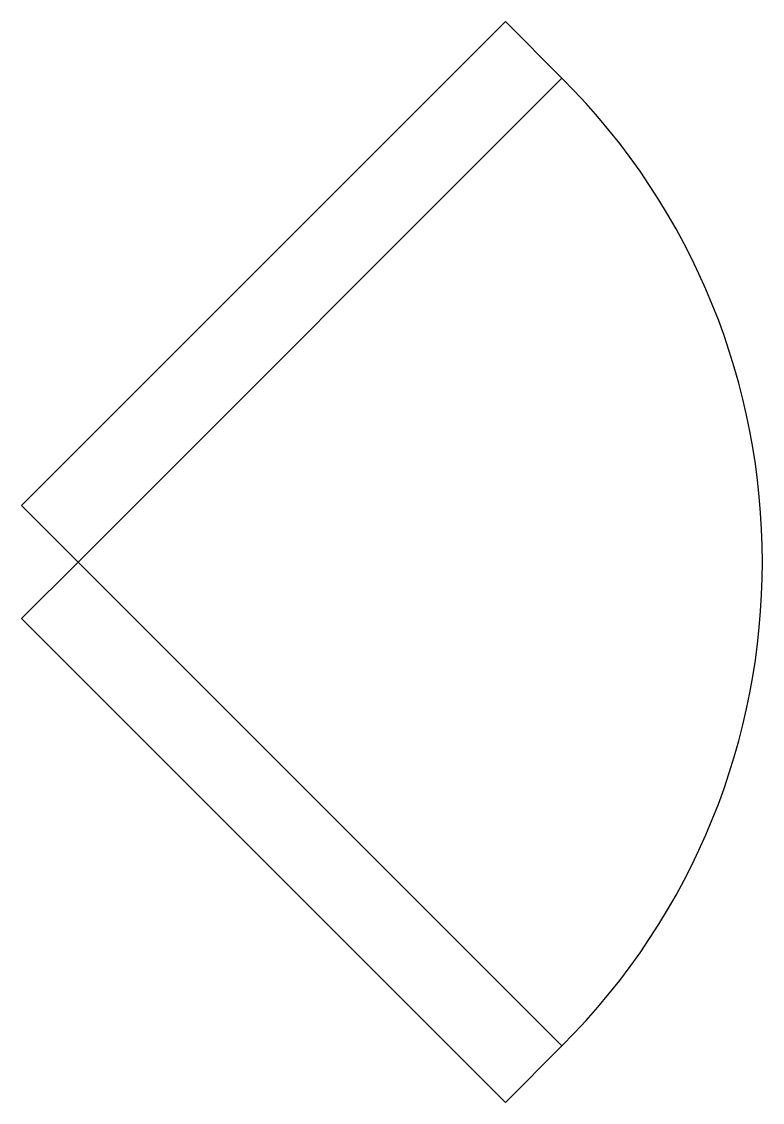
# Model space of a CAD drawing. Header units: millimetres. Extents: x -5.284 to -4.959, y 12.044 to 12.518.
import ezdxf

# ---------------------------------------------------------------- set-up
doc = ezdxf.new("R2010")
doc.units = ezdxf.units.MM
doc.header["$LTSCALE"] = 10
doc.linetypes.add('HIDDEN2', pattern=[0.1875, 0.125, -0.0625])
doc.layers.add('PORTAS', color=2, linetype='Continuous')

msp = doc.modelspace()

# ---------------------------------------------------------------- linework, layer by layer
at = {"layer": 'PORTAS'}
msp.add_lwpolyline([(-5.28419, 12.30592), (-5.25944, 12.28117), (-5.04731, 12.4933), (-5.07206, 12.51805)], close=True, dxfattribs=at)
at = {"layer": 'PORTAS', "color": 1, "linetype": 'HIDDEN2'}
msp.add_lwpolyline([(-5.28419, 12.25642), (-5.25944, 12.28117), (-5.04731, 12.06904), (-5.07206, 12.04429)], close=True, dxfattribs=at)
at = {"layer": 'PORTAS', "color": 1}
msp.add_arc((-5.25944, 12.28117), 0.3, 315, 45, dxfattribs=at)

doc.saveas('drawing.dxf')
